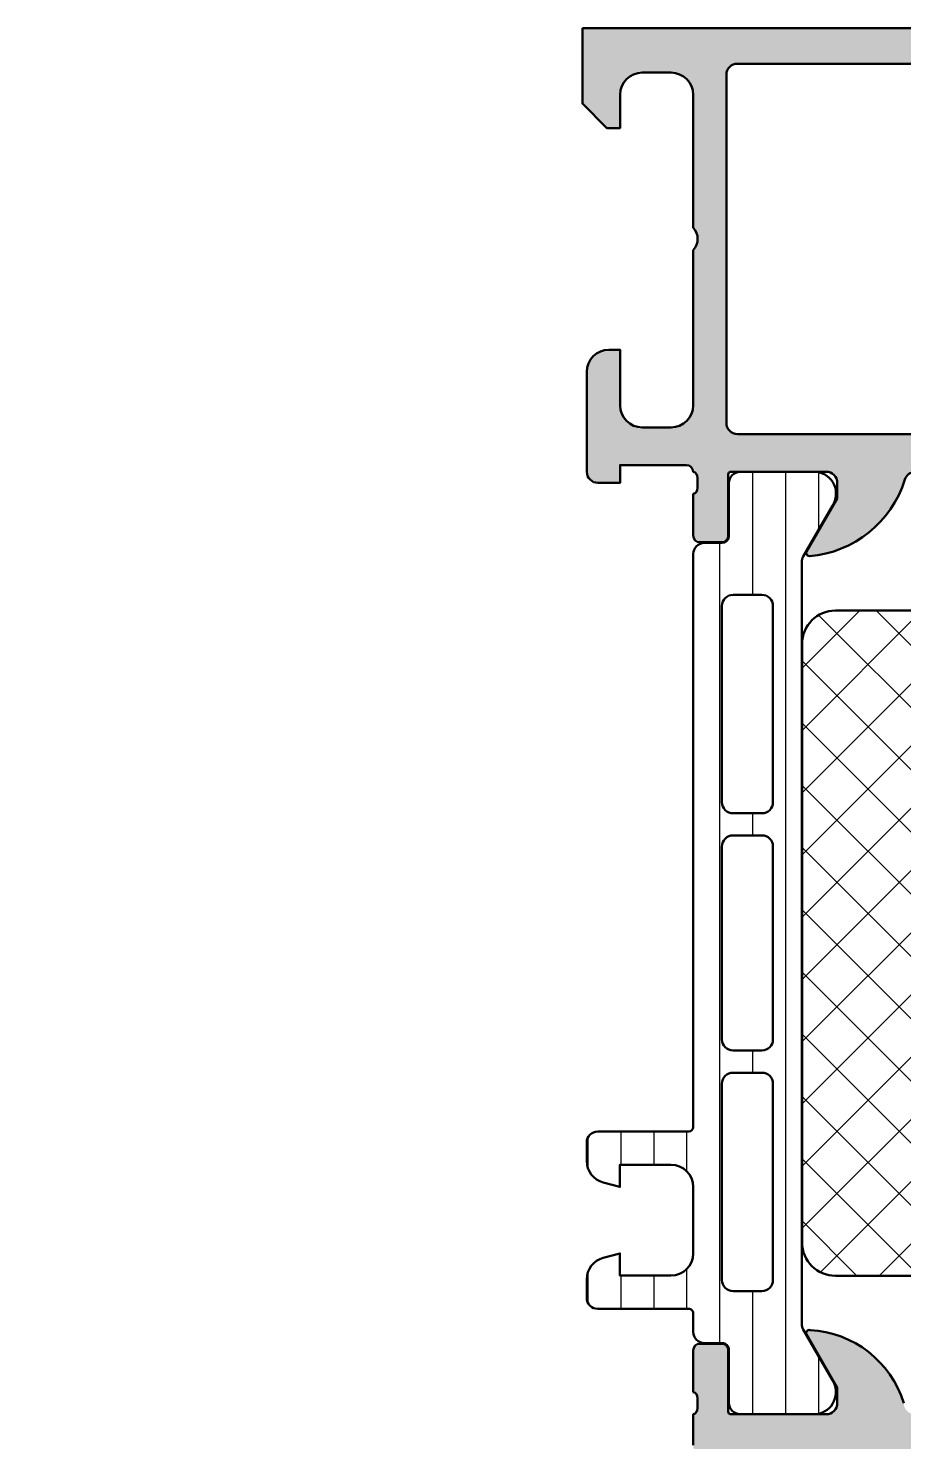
# Model space of a CAD drawing. Extents: x 0 to 84, y -50 to 75.
# Drawn here: x 0 to 39.5, y 11.3 to 75 of the extents above; entities that cross this region are included whole.
import ezdxf

# ---------------------------------------------------------------- set-up
doc = ezdxf.new("R2010")
doc.units = 0
for name, color, linetype, lineweight in [('0S-Alu contour', 7, 'Continuous', 50), ('0S-Alu hatch', 252, 'Continuous', 25), ('0S-Plastic contour', 254, 'Continuous', 50), ('0S-Plastic hatch', 253, 'Continuous', 25), ('0S-PT contour', 91, 'Continuous', 50), ('0S-PT hatch', 103, 'Continuous', 25)]:
    doc.layers.add(name, color=color, linetype=linetype, lineweight=lineweight)

# ---------------------------------------------------------------- blocks, each defined once
blk = doc.blocks.new('345110__A19AD642_47D3_4E37_8700_A04EEA1BC356_')
at = {"layer": '0S-Alu hatch'}
h = blk.add_hatch(color=256, dxfattribs=at)
edge = h.paths.add_edge_path()
edge.add_line((25.00000106811058, 75), (25.00000106811058, 71.5999679203087))
edge.add_line((25.00000106811058, 71.5999679203087), (26.09997665404808, 70.49999257278978))
edge.add_line((26.09997665404808, 70.49999257278978), (26.69995223998558, 70.49999257278978))
edge.add_line((26.69995223998558, 70.49999257278978), (26.69995223998558, 72.00045009804307))
edge.add_ellipse((27.70003863926111, 72.00035606868471), major_axis=(-1.000086403695909, 0), ratio=1, start_angle=270.00494988615844, end_angle=359.99461298015063, ccw=False)
edge.add_line((27.69995223998558, 73.00044246864853), (29.00000106811057, 73.00044246864854))
edge.add_ellipse((28.99994625942236, 72.00038766034938), major_axis=(-1.000054809801082, 0), ratio=1, start_angle=180.002703004082, end_angle=269.99685986559336, ccw=False)
edge.add_line((30.00000106811058, 72.00043483925599), (30.00000106811058, 65.99999972534715))
edge.add_ellipse((29.47516172779222, 65.49999972534715), major_axis=(-0.7248836686985065, 0), ratio=1, start_angle=136.3884232636864, end_angle=223.6115767363136, ccw=False)
edge.add_line((30.00000106811058, 64.99999972534715), (30.00000106811058, 57.99999972534715))
edge.add_ellipse((28.9999422703816, 58.00005852307613), major_axis=(-1.00005879945746, 0), ratio=1, start_angle=90.00336866364222, end_angle=179.996631336242, ccw=False)
edge.add_line((29.00000106811059, 56.99999972534715), (27.69995223998556, 56.99999972534715))
edge.add_ellipse((27.70003971055452, 58.00008719591609), major_axis=(-1.000087474394158, 0), ratio=1, start_angle=0.005011256110094564, end_angle=89.99498874391742, ccw=False)
edge.add_line((26.69995223998558, 57.99999972534664), (26.69995223998558, 60.49999972534715))
edge.add_line((26.69995223998558, 60.49999972534715), (26.19995223998558, 60.49999972534715))
edge.add_arc((26.20003971055452, 59.49991225477821), 1.00008747439416, 90.00501125608184, 179.9949887438899)
edge.add_line((25.19995223998558, 59.49999972534765), (25.20001327514183, 54.99999972534715))
edge.add_arc((25.69998253452118, 54.99997661371017), 0.499969259913529, 179.9973514386468, 270.0035228322333)
edge.add_line((25.70001327514184, 54.50000735474169), (26.70001327514183, 54.49999972534715))
edge.add_line((26.70001327514183, 54.49999972534715), (26.70001327514182, 55.29999514771043))
edge.add_line((26.70001327514182, 55.29999514771043), (29.69995405472254, 55.29999514771043))
edge.add_ellipse((29.69988057415702, 54.99999515670938), major_axis=(-0.3000000000000409, 0), ratio=1, start_angle=180.024914814169, end_angle=269.9859662455909, ccw=False)
edge.add_ellipse((29.92104409925035, 54.73260501837407), major_axis=(-0.2788950563274671, 0), ratio=1, start_angle=178.8354106259032, end_angle=253.5801235804954, ccw=False)
edge.add_line((30.19988154579343, 54.7269366103757), (30.19988154579343, 54.27334261037571))
edge.add_ellipse((29.92101345015027, 54.26768195089865), major_axis=(-0.278925541737147, 0), ratio=1, start_angle=106.4245945553528, end_angle=181.1628700728862, ccw=False)
edge.add_line((29.99988054579342, 54.00013861037571), (29.99988054579344, 52.12012761036719))
edge.add_arc((30.29988054579343, 52.12012761036719), 0.2999999999999971, 180, 270)
edge.add_line((30.29988054579343, 51.8201276103672), (31.27985486483622, 51.8201276103672))
edge.add_arc((31.27985486483622, 52.12012761036719), 0.2999999999999971, 270, 360)
edge.add_line((31.57985486483621, 52.12012761036719), (31.57985486483621, 54.88012925171087))
edge.add_ellipse((31.69985486483621, 54.88012925171086), major_axis=(-0.1199999999999974, 0), ratio=1, start_angle=269.99990065165457, end_angle=360, ccw=False)
edge.add_line((31.6998550729109, 55.00012925171068), (35.99987899779808, 55.00012179565966))
edge.add_ellipse((35.99989188005173, 54.50013467805168), major_axis=(-0.499987117773936, 0), ratio=1, start_angle=179.9993980350858, end_angle=270.00147623556404, ccw=False)
edge.add_line((36.49987899779808, 54.50012942505216), (36.49987899779808, 53.80012484741746))
edge.add_line((36.49987899779808, 53.80012484741746), (35.11780838561474, 51.40630046574698))
edge.add_arc((35.23619415551164, 51.33795063410185), 0.1367000000000065, 150.0000814796198, 274.3397826725441)
edge.add_arc((34.87711909478889, 56.06955313799685), 4.881907809369218, 274.3397826725372, 343.0454840365642)
edge.add_ellipse((40.02511063812291, 54.50012179565971), major_axis=(-0.4999999999999369, 0), ratio=1, start_angle=270, end_angle=343.04548403656395, ccw=False)
edge.add_line((40.02511063812291, 55.00012179565964), (43.95784164032277, 55.00012179565965))
edge.add_ellipse((43.95784164032285, 54.50012179565969), major_axis=(-0.4999999999999645, 0), ratio=1, start_angle=197.2895527157454, end_angle=270.000000000009, ccw=False)
edge.add_arc((49.1358846415434, 56.1118668983077), 4.923085062803216, 197.2895527157344, 265.5272736079399)
edge.add_arc((48.76262060419417, 51.34005844365998), 0.1367000000000096, 265.5272736079397, 389.9999185203853)
edge.add_line((48.88100637409108, 51.40840827530513), (47.50015270232688, 53.80012484741746))
edge.add_line((47.50015270232688, 53.80012484741746), (47.50015270232688, 54.50012942505418))
edge.add_ellipse((48.00013982007325, 54.50013467805166), major_axis=(-0.4999871177739523, 0), ratio=1, start_angle=-90.00147623556319, end_angle=0.0006019649143240713, ccw=False)
edge.add_line((48.00015270232688, 55.00012179565965), (52.3001766271981, 55.00012925171069))
edge.add_ellipse((52.3001768352728, 54.88012925171087), major_axis=(-0.1199999999999931, 0), ratio=1, start_angle=180, end_angle=270.00009934834884, ccw=False)
edge.add_line((52.42017683527279, 54.88012925171087), (52.42017683527279, 52.1201276103279))
edge.add_arc((52.72017683527278, 52.1201276103279), 0.2999999999999945, 180, 270)
edge.add_line((52.72017683527278, 51.8201276103279), (53.70015115431558, 51.8201276103279))
edge.add_arc((53.70015115431558, 52.1201276103279), 0.2999999999999971, 270, 360)
edge.add_line((54.00015115431557, 52.1201276103279), (54.00015115431557, 54.00013861033642))
edge.add_ellipse((54.07901824995875, 54.26768195085936), major_axis=(-0.2789255417371599, 0), ratio=1, start_angle=-1.1628700728853119, end_angle=73.57540544464422, ccw=False)
edge.add_line((53.80015015431557, 54.27334261033641), (53.80015015431557, 54.72693661033641))
edge.add_ellipse((54.0789876008586, 54.73260501833477), major_axis=(-0.2788950563274164, 0), ratio=1, start_angle=-73.58012358050689, end_angle=1.1645893740960105, ccw=False)
edge.add_ellipse((54.30015112597962, 54.99999515668177), major_axis=(-0.3000000000276554, 0), ratio=1, start_angle=270.0140337566354, end_angle=359.9750851880692, ccw=False)
edge.add_line((54.30007764540244, 55.29999514771043), (57.30001830577385, 55.29999514771043))
edge.add_line((57.30001830577385, 55.29999514771043), (57.30001830577385, 54.49999972534715))
edge.add_line((57.30001830577385, 54.49999972534715), (58.30001830577383, 54.50000735474168))
edge.add_arc((58.30004904639451, 54.99997661371016), 0.4999692599135244, 269.9964771677659, 360.0026485613531)
edge.add_line((58.80001830577384, 54.99999972534718), (58.8000793409301, 59.49999972534715))
edge.add_arc((57.79999187036115, 59.49991225477821), 1.000087474394154, 0.0050112561101264, 89.99498874391819)
edge.add_line((57.8000793409301, 60.49999972534715), (57.30007934093009, 60.49999972534715))
edge.add_line((57.30007934093009, 60.49999972534715), (57.30007934093009, 57.99999972534715))
edge.add_ellipse((56.29999194345703, 58.00008712280979), major_axis=(-1.000087401291883, 0), ratio=1, start_angle=90.00501389832078, end_angle=179.9949929319336, ccw=False)
edge.add_line((56.30007946013939, 56.99999972534715), (55.00003063201439, 56.99999972534715))
edge.add_ellipse((55.00008942974334, 58.0000585230761), major_axis=(-1.000058799457439, 0), ratio=1, start_angle=0.0033686637580103707, end_angle=89.9966313363596, ccw=False)
edge.add_line((54.00003063201438, 57.99999972534511), (54.00003063201438, 64.99999972534715))
edge.add_ellipse((54.52486997233274, 65.49999972534715), major_axis=(-0.7248836686985038, 0), ratio=1, start_angle=-43.61157673631379, end_angle=43.61157673631379, ccw=False)
edge.add_line((54.00003063201438, 65.99999972534715), (54.00003063201438, 72.00043483925401))
edge.add_ellipse((55.00008544070262, 72.00038766034935), major_axis=(-1.000054809801103, 0), ratio=1, start_angle=270.0031401344082, end_angle=359.997296995918, ccw=False)
edge.add_line((55.00003063201439, 73.00044246864854), (56.30007946013939, 73.00044246864854))
edge.add_ellipse((56.29999301452376, 72.00035614156478), major_axis=(-1.000086330819863, 0), ratio=1, start_angle=180.0053828449331, end_angle=269.9950474586182, ccw=False)
edge.add_line((57.30007934093009, 72.00045009804248), (57.30007934093009, 70.49999257278978))
edge.add_line((57.30007934093009, 70.49999257278978), (57.90005492686759, 70.49999257278978))
edge.add_line((57.90005492686759, 70.49999257278978), (59.00003051757813, 71.5999679203087))
edge.add_line((59.00003051757813, 71.5999679203087), (59, 75))
edge.add_line((59, 75), (25.00000106811058, 75))
edge = h.paths.add_edge_path()
edge.add_ellipse((32.00001716041862, 72.89999111938249), major_axis=(-0.5000027408751199, 0), ratio=1, start_angle=270.0003140785705, end_angle=359.99968592151924, ccw=False)
edge.add_line((32.00001441955101, 73.3999938602501), (52.00001537322532, 73.3999938602501))
edge.add_ellipse((52.00001263235772, 72.89999111938249), major_axis=(-0.5000027408751218, 0), ratio=1, start_angle=180.0003140784808, end_angle=269.99968592142943, ccw=False)
edge.add_line((52.50001537322532, 72.89999386024931), (52.50001537322532, 57.19999667359012))
edge.add_ellipse((52.00001263235771, 57.19999941445696), major_axis=(-0.5000027408751234, 0), ratio=1, start_angle=90.00031407857142, end_angle=179.9996859215194, ccw=False)
edge.add_line((52.00001537322532, 56.69999667358934), (32.00001441955101, 56.69999667358934))
edge.add_ellipse((32.00001716041861, 57.19999941445694), major_axis=(-0.5000027408751163, 0), ratio=1, start_angle=0.00031407848081244083, end_angle=89.99968592143023, ccw=False)
edge.add_line((31.50001441955101, 57.19999667359012), (31.50001441955101, 72.89999386024931))
at = {"layer": '0S-Alu contour', "color": 7}
for points in [[(25.00000106811058, 75), (25.00000106811058, 71.5999679203087), (26.09997665404808, 70.49999257278978), (26.69995223998558, 70.49999257278978), (26.69995223998558, 72.00045009804307)], [(57.30007934093009, 72.00045009804248), (57.30007934093009, 70.49999257278978), (57.90005492686759, 70.49999257278978), (59.00003051757813, 71.5999679203087), (59, 75), (25.00000106811058, 75)], [(32.00001441955101, 73.3999938602501), (52.00001537322532, 73.3999938602501)], [(27.69995223998558, 73.00044246864853), (29.00000106811057, 73.00044246864854)], [(31.50001441955101, 57.19999667359012), (31.50001441955101, 72.89999386024931)], [(52.50001537322532, 72.89999386024931), (52.50001537322532, 57.19999667359012)], [(55.00003063201439, 73.00044246864854), (56.30007946013939, 73.00044246864854)], [(30.00000106811058, 72.00043483925599), (30.00000106811058, 65.99999972534715)], [(54.00003063201438, 65.99999972534715), (54.00003063201438, 72.00043483925401)], [(30.00000106811058, 64.99999972534715), (30.00000106811058, 57.99999972534715)], [(54.00003063201438, 57.99999972534511), (54.00003063201438, 64.99999972534715)], [(26.69995223998558, 57.99999972534664), (26.69995223998558, 60.49999972534715), (26.19995223998558, 60.49999972534715)], [(57.8000793409301, 60.49999972534715), (57.30007934093009, 60.49999972534715), (57.30007934093009, 57.99999972534715)], [(25.19995223998558, 59.49999972534765), (25.20001327514183, 54.99999972534715)], [(58.80001830577384, 54.99999972534718), (58.8000793409301, 59.49999972534715)], [(29.00000106811059, 56.99999972534715), (27.69995223998556, 56.99999972534715)], [(56.30007946013939, 56.99999972534715), (55.00003063201439, 56.99999972534715)], [(52.00001537322532, 56.69999667358934), (32.00001441955101, 56.69999667358934)], [(25.70001327514184, 54.50000735474169), (26.70001327514183, 54.49999972534715), (26.70001327514182, 55.29999514771043), (29.69995405472254, 55.29999514771043)], [(31.57985486483621, 52.12012761036719), (31.57985486483621, 54.88012925171087)], [(31.6998550729109, 55.00012925171068), (35.99987899779808, 55.00012179565966)], [(40.02511063812291, 55.00012179565964), (43.95784164032277, 55.00012179565965)], [(48.00015270232688, 55.00012179565965), (52.3001766271981, 55.00012925171069)], [(52.42017683527279, 54.88012925171087), (52.42017683527279, 52.1201276103279)], [(54.30007764540244, 55.29999514771043), (57.30001830577385, 55.29999514771043), (57.30001830577385, 54.49999972534715), (58.30001830577383, 54.50000735474168)], [(30.19988154579343, 54.7269366103757), (30.19988154579343, 54.27334261037571)], [(36.49987899779808, 54.50012942505216), (36.49987899779808, 53.80012484741746), (35.11780838561474, 51.40630046574698)], [(48.88100637409108, 51.40840827530513), (47.50015270232688, 53.80012484741746), (47.50015270232688, 54.50012942505418)], [(53.80015015431557, 54.27334261033641), (53.80015015431557, 54.72693661033641)], [(29.99988054579342, 54.00013861037571), (29.99988054579344, 52.12012761036719)], [(54.00015115431557, 52.1201276103279), (54.00015115431557, 54.00013861033642)], [(30.29988054579343, 51.8201276103672), (31.27985486483622, 51.8201276103672)], [(52.72017683527278, 51.8201276103279), (53.70015115431558, 51.8201276103279)]]:
    blk.add_lwpolyline(points, dxfattribs=at)
at = {"layer": '0S-Alu contour', "color": 7, "extrusion": (0, 0, -1)}
for centre, radius, start, end in [((-32.00001716041862, 72.89999111938249), 0.5000027408751199, 0.0003140784807261, 89.99968592142947), ((-52.00001263235772, 72.89999111938249), 0.5000027408751218, 90.00031407857054, 179.9996859215192), ((-27.70003863926111, 72.00035606868471), 1.000086403695909, 0.0053870198493499, 89.99505011384156), ((-28.99994625942236, 72.00038766034938), 1.000054809801082, 90.0031401344066, 179.997296995918), ((-55.00008544070262, 72.00038766034935), 1.000054809801103, 0.0027030040819815, 89.99685986559176), ((-56.29999301452376, 72.00035614156478), 1.000086330819863, 90.00495254138177, 179.9946171550669), ((-29.47516172779222, 65.49999972534715), 0.7248836686985065, 136.3884232636864, 223.6115767363136), ((-54.52486997233274, 65.49999972534715), 0.7248836686985038, 316.3884232636862, 43.61157673631377), ((-27.70003971055452, 58.00008719591609), 1.000087474394158, 270.0050112560826, 359.9949887438899), ((-28.9999422703816, 58.00005852307613), 1.00005879945746, 180.003368663758, 269.9966313363578), ((-55.00008942974334, 58.0000585230761), 1.000058799457439, 270.0033686636404, 359.996631336242), ((-56.29999194345703, 58.00008712280979), 1.000087401291883, 180.0050070680665, 269.9949861016792), ((-32.00001716041861, 57.19999941445694), 0.5000027408751163, 270.0003140785698, 359.9996859215192), ((-52.00001263235771, 57.19999941445696), 0.5000027408751234, 180.0003140784807, 269.9996859214286), ((-29.69988057415702, 54.99999515670938), 0.3000000000000409, 90.01403375440913, 179.975085185831), ((-29.92104409925035, 54.73260501837407), 0.2788950563274671, 106.4198764195046, 181.1645893740969), ((-31.69985486483621, 54.88012925171086), 0.1199999999999974, 0, 90.00009934834546), ((-35.99989188005173, 54.50013467805168), 0.4999871177739361, 89.99852376443596, 180.0006019649143), ((-40.02511063812291, 54.50012179565971), 0.4999999999999369, 16.95451596343606, 90), ((-43.95784164032285, 54.50012179565969), 0.4999999999999645, 89.99999999999103, 162.7104472842546), ((-48.00013982007325, 54.50013467805166), 0.4999871177739523, 359.9993980350857, 90.00147623556323), ((-52.3001768352728, 54.88012925171087), 0.1199999999999931, 89.99990065165116, 180), ((-54.0789876008586, 54.73260501833477), 0.2788950563274164, 358.835410625904, 73.58012358050703), ((-54.30015112597962, 54.99999515668177), 0.3000000000276554, 0.0249148119308007, 89.98596624336457), ((-29.92101345015027, 54.26768195089865), 0.278925541737147, 178.8371299271138, 253.5754054446472), ((-54.07901824995875, 54.26768195085936), 0.2789255417371599, 286.4245945553559, 1.162870072885284)]:
    blk.add_arc(centre, radius, start, end, dxfattribs=at)
at = {"layer": '0S-Alu contour', "color": 7}
for centre, radius, start, end in [((26.20003971055452, 59.49991225477821), 1.00008747439416, 90.00501125608184, 179.9949887438899), ((57.79999187036115, 59.49991225477821), 1.000087474394154, 0.0050112561101264, 89.99498874391819), ((25.69998253452118, 54.99997661371017), 0.499969259913529, 179.9973514386468, 270.0035228322333), ((58.30004904639451, 54.99997661371016), 0.4999692599135244, 269.9964771677659, 0.0026485613531484), ((34.87711909478889, 56.06955313799685), 4.881907809369218, 274.3397826725372, 343.0454840365642), ((49.1358846415434, 56.1118668983077), 4.923085062803216, 197.2895527157344, 265.5272736079399), ((30.29988054579343, 52.12012761036719), 0.2999999999999971, 180, 270), ((31.27985486483622, 52.12012761036719), 0.2999999999999971, 270, 0), ((52.72017683527278, 52.1201276103279), 0.2999999999999945, 180, 270), ((53.70015115431558, 52.1201276103279), 0.2999999999999971, 270, 0), ((35.23619415551164, 51.33795063410185), 0.1367000000000065, 150.0000814796198, 274.3397826725441), ((48.76262060419417, 51.34005844365998), 0.1367000000000096, 265.5272736079397, 29.99991852038532)]:
    blk.add_arc(centre, radius, start, end, dxfattribs=at)
blk = doc.blocks.new('284029__B8BE1B08_B2CE_49A6_8447_E7B6525A6648___6E0E7390_4404_4308_9765_22D203D0FD18_')
at = {"layer": '0S-Plastic hatch'}
h = blk.add_hatch(dxfattribs=at)
h.set_pattern_fill('ANSI31', color=256, scale=0.4680000000000001, angle=45, style=0)
h.set_pattern_definition([(90, (0, 0), (-1.4859, 0), [])])
edge = h.paths.add_edge_path()
edge.add_line((29.99999811520167, 51.29262339113942), (29.99997519364366, 25.45125658158724))
edge.add_ellipse((29.79583632802162, 25.45537538042661), major_axis=(-0.2041804127758874, 0), ratio=1, start_angle=90.48506106572148, end_angle=178.8441310561804, ccw=False)
edge.add_line((29.7975648809169, 25.25120228458335), (25.69756488092862, 25.25120228458335))
edge.add_arc((25.69756488092862, 24.7512022845834), 0.4999999999999467, 90, 180)
edge.add_line((25.19756488092867, 24.7512022845834), (25.19756488092868, 23.92045306119573))
edge.add_arc((26.19756488092874, 23.92045306119576), 1.000000000000066, 180, 254.9999999989172)
edge.add_line((25.93874583580795, 22.95452723491152), (26.69756488092862, 22.75120228458334))
edge.add_line((26.69756488092862, 22.75120228458334), (26.69756488092861, 23.75120228458335))
edge.add_line((26.69756488092861, 23.75120228458335), (28.99756488091702, 23.75120228458334))
edge.add_ellipse((28.99585584707595, 22.74707631190576), major_axis=(-1.004127427074065, 0), ratio=1, start_angle=180.229859678484, end_angle=269.90248202491557, ccw=False)
edge.add_line((29.99997519364366, 22.75110466775286), (29.99997519364365, 19.7512263136092))
edge.add_ellipse((28.99585563519576, 19.75532876878497), major_axis=(-1.00412793895801, 0), ratio=1, start_angle=90.09753001532039, end_angle=179.7659122786875, ccw=False)
edge.add_line((28.99756488091697, 18.75120228458334), (26.69756488092862, 18.75120228458334))
edge.add_line((26.69756488092862, 18.75120228458334), (26.6975648809285, 19.75120228458328))
edge.add_line((26.6975648809285, 19.75120228458328), (25.93874583580793, 19.54787733422503))
edge.add_arc((26.19756488092853, 18.58195150794137), 0.9999999999994578, 105.0000000010805, 180)
edge.add_line((25.19756488092907, 18.58195150794137), (25.19756488092861, 17.75120228458334))
edge.add_arc((25.69756488092862, 17.75120228458334), 0.5000000000000027, 180, 270.0000000000004)
edge.add_line((25.69756488092862, 17.25120228458334), (29.79756488091699, 17.25120228458334))
edge.add_ellipse((29.79756488091699, 17.05120228458335), major_axis=(-0.1999999999999851, 0), ratio=1, start_angle=180, end_angle=270.000000000001, ccw=False)
edge.add_line((29.99756488091697, 17.05120228458335), (29.99888542590691, 16.21013003945547))
edge.add_arc((30.49888274657269, 16.21010925025276), 0.4999973210979717, 179.9976177199981, 269.9982316841403)
edge.add_line((30.49886731518839, 15.71011192939292), (31.30919864800329, 15.71008330297471))
edge.add_ellipse((31.30918778176897, 15.41008330317151), major_axis=(-0.2999999999999934, 0), ratio=1, start_angle=179.9979247021016, end_angle=269.9979247021146, ccw=False)
edge.add_line((31.60918778157217, 15.41007243693712), (31.60876890135938, 13.01007406759869))
edge.add_arc((32.10876487837439, 13.01005331772879), 0.4999959774455613, 179.9976222209284, 269.9982271833)
edge.add_line((32.10874940775463, 12.51005734052257), (35.58529090356048, 12.50993069305847))
edge.add_arc((35.44301610664626, 13.49975392173489), 0.9999960709244808, 278.1795327540131, 392.724940801954)
edge.add_line((36.28428833730505, 14.04035837582938), (34.965901339518, 16.32406297708447))
edge.add_ellipse((35.39892311115874, 16.57404726716126), major_axis=(-0.5000000000000883, 0), ratio=1, start_angle=-0.002015393048509395, end_angle=29.997921301458007, ccw=False)
edge.add_line((34.89892311146798, 16.57406485478346), (34.90000942389906, 50.92833361038247))
edge.add_ellipse((35.40000942355188, 50.92831497722328), major_axis=(-0.5000000000000164, 0), ratio=1, start_angle=329.99792810276983, end_angle=359.9978647972848, ccw=False)
edge.add_line((34.96700576229986, 51.17833063541766), (36.28555819175627, 53.46193972466704))
edge.add_arc((35.44432512553603, 54.00260512041756), 0.99999607092448, 327.2709086022734, 441.8163166502147)
edge.add_line((35.5866716264178, 54.99241803988827), (32.11013013061197, 54.99254468735235))
edge.add_arc((32.11010938074206, 54.49254871033732), 0.499995977445583, 89.9976222209271, 179.9982271832751)
edge.add_line((31.61011340353582, 54.4925641809573), (31.61035842411664, 52.09256578757161))
edge.add_ellipse((31.31035842431343, 52.09257665380593), major_axis=(-0.3000000000000041, 0), ratio=1, start_angle=89.99792470211662, end_angle=179.9979247021016, ccw=False)
edge.add_line((31.31034755807912, 51.79257665400271), (30.5000162252642, 51.79260528042092))
edge.add_arc((30.49999543606151, 51.29260795975513), 0.4999973210979748, 89.99761772008878, 179.9982316841069)
edge = h.paths.add_edge_path()
edge.add_line((31.29944681377534, 40.10119603922466), (31.29944681377534, 48.95118993570892))
edge.add_ellipse((31.79944681586297, 48.95118993389079), major_axis=(-0.5000000020876287, 0), ratio=1, start_angle=269.9981008973825, end_angle=360, ccw=False)
edge.add_line((31.79946338865979, 49.45118993570376), (33.09945749492769, 49.45118993570376))
edge.add_ellipse((33.09946113428432, 48.9511935750604), major_axis=(-0.4999963606566095, 0), ratio=1, start_angle=179.9995829571355, end_angle=270.00041704258535, ccw=False)
edge.add_line((33.59945749492768, 48.95118993570133), (33.59945749492768, 40.10119603922177))
edge.add_ellipse((33.09946113428443, 40.10119239986271), major_axis=(-0.4999963606565073, 0), ratio=1, start_angle=89.99958295740407, end_angle=180.0004170428646, ccw=False)
edge.add_line((33.09945749492771, 39.60119603921945), (31.79946338861496, 39.60119603921946))
edge.add_ellipse((31.79944681593264, 40.10119604110211), major_axis=(-0.5000000021573054, 0), ratio=1, start_angle=0, end_angle=90.00189908949642, ccw=False)
edge = h.paths.add_edge_path()
edge.add_line((31.29944681378572, 29.40118993640743), (31.29944681378571, 38.10119603992312))
edge.add_ellipse((31.79944681378572, 38.10119603991791), major_axis=(-0.5000000000000071, 0), ratio=1, start_angle=269.99999999880635, end_angle=360, ccw=False)
edge.add_line((31.79944681379613, 38.60119603991792), (33.09945749494846, 38.60119603991791))
edge.add_ellipse((33.09945749493806, 38.1011960399179), major_axis=(-0.5000000000000134, 0), ratio=1, start_angle=180, end_angle=269.999999998808, ccw=False)
edge.add_line((33.59945749493807, 38.1011960399179), (33.59945749493807, 29.40118993640223))
edge.add_ellipse((33.09945749493807, 29.40118993640223), major_axis=(-0.4999999999999929, 0), ratio=1, start_angle=90.0000000000008, end_angle=180, ccw=False)
edge.add_line((33.09945749493808, 28.90118993640223), (31.79944681378572, 28.90118993640223))
edge.add_ellipse((31.79944681378572, 29.40118993640223), major_axis=(-0.4999999999999983, 0), ratio=1, start_angle=0, end_angle=90, ccw=False)
edge = h.paths.add_edge_path()
edge.add_line((31.29944681378573, 18.55118078113403), (31.29944681378573, 27.40118993640737))
edge.add_ellipse((31.79944681587335, 27.40118993458927), major_axis=(-0.5000000020876199, 0), ratio=1, start_angle=269.9981008973846, end_angle=360, ccw=False)
edge.add_line((31.79946338867015, 27.90118993640223), (33.09945749493806, 27.90118993640223))
edge.add_ellipse((33.09946113429474, 27.40119357575891), major_axis=(-0.4999963606565686, 0), ratio=1, start_angle=179.9995829571355, end_angle=270.00041704259104, ccw=False)
edge.add_line((33.59945749493807, 27.40118993639984), (33.59945749493807, 18.55121129870697))
edge.add_ellipse((33.09944223614901, 18.55121129870697), major_axis=(-0.5000152587890554, 0), ratio=1, start_angle=89.9999999999992, end_angle=180, ccw=False)
edge.add_line((33.09944223614901, 18.05119603991791), (31.79943155499666, 18.05119603991791))
edge.add_ellipse((31.79943155499666, 18.55118078112884), major_axis=(-0.4999847412109291, 0), ratio=1, start_angle=0, end_angle=90.0000000000004, ccw=False)
at = {"layer": '0S-Alu contour', "color": 7}
for points in [[(31.79946338865979, 49.45118993570376), (33.09945749492769, 49.45118993570376)], [(31.29944681377534, 40.10119603922466), (31.29944681377534, 48.95118993570892)], [(33.59945749492768, 48.95118993570133), (33.59945749492768, 40.10119603922177)], [(33.09945749492771, 39.60119603921945), (31.79946338861496, 39.60119603921946)], [(31.79944681379613, 38.60119603991792), (33.09945749494846, 38.60119603991791)], [(31.29944681378572, 29.40118993640743), (31.29944681378571, 38.10119603992312)], [(33.59945749493807, 38.1011960399179), (33.59945749493807, 29.40118993640223)], [(33.09945749493808, 28.90118993640223), (31.79944681378572, 28.90118993640223)], [(31.79946338867015, 27.90118993640223), (33.09945749493806, 27.90118993640223)], [(31.29944681378573, 18.55118078113403), (31.29944681378573, 27.40118993640737)], [(33.59945749493807, 27.40118993639984), (33.59945749493807, 18.55121129870697)], [(33.09944223614901, 18.05119603991791), (31.79943155499666, 18.05119603991791)]]:
    blk.add_lwpolyline(points, dxfattribs=at)
at = {"layer": '0S-Alu contour', "color": 7, "extrusion": (0, 0, -1)}
for centre, radius, start, end in [((-31.79944681586297, 48.95118993389079), 0.5000000020876287, 0, 90.00189910261747), ((-33.09946113428432, 48.9511935750604), 0.4999963606566095, 89.99958295741467, 180.0004170428646), ((-31.79944681593264, 40.10119604110211), 0.5000000021573054, 269.9981009105036, 0), ((-33.09946113428443, 40.10119239986271), 0.4999963606565073, 179.9995829571354, 270.0004170425959), ((-31.79944681378572, 38.10119603991791), 0.5000000000000071, 0, 90.00000000119365), ((-33.09945749493806, 38.1011960399179), 0.5000000000000134, 90.00000000119202, 180), ((-31.79944681378572, 29.40118993640223), 0.4999999999999983, 270, 0), ((-33.09945749493807, 29.40118993640223), 0.4999999999999929, 180, 269.9999999999992), ((-31.79944681587335, 27.40118993458927), 0.5000000020876199, 0, 90.00189910261543), ((-33.09946113429474, 27.40119357575891), 0.4999963606565686, 89.99958295740896, 180.0004170428646), ((-31.79943155499666, 18.55118078112884), 0.4999847412109291, 269.9999999999996, 0), ((-33.09944223614901, 18.55121129870697), 0.5000152587890554, 180, 270.0000000000008)]:
    blk.add_arc(centre, radius, start, end, dxfattribs=at)
at = {"layer": '0S-Plastic contour', "color": 7}
for points in [[(35.5866716264178, 54.99241803988827), (32.11013013061197, 54.99254468735235)], [(31.61011340353582, 54.4925641809573), (31.61035842411664, 52.09256578757161)], [(34.96700576229986, 51.17833063541766), (36.28555819175627, 53.46193972466704)], [(31.31034755807912, 51.79257665400271), (30.5000162252642, 51.79260528042092)], [(29.99999811520167, 51.29262339113942), (29.99997519364366, 25.45125658158724)], [(34.89892311146798, 16.57406485478346), (34.90000942389906, 50.92833361038247)], [(29.7975648809169, 25.25120228458335), (25.69756488092862, 25.25120228458335)], [(25.19756488092867, 24.7512022845834), (25.19756488092868, 23.92045306119573)], [(25.93874583580795, 22.95452723491152), (26.69756488092862, 22.75120228458334), (26.69756488092861, 23.75120228458335), (28.99756488091702, 23.75120228458334)], [(29.99997519364366, 22.75110466775286), (29.99997519364365, 19.7512263136092)], [(28.99756488091697, 18.75120228458334), (26.69756488092862, 18.75120228458334), (26.6975648809285, 19.75120228458328), (25.93874583580793, 19.54787733422503)], [(25.19756488092907, 18.58195150794137), (25.19756488092861, 17.75120228458334)], [(25.69756488092862, 17.25120228458334), (29.79756488091699, 17.25120228458334)], [(29.99756488091697, 17.05120228458335), (29.99888542590691, 16.21013003945547)], [(36.28428833730505, 14.04035837582938), (34.965901339518, 16.32406297708447)], [(30.49886731518839, 15.71011192939292), (31.30919864800329, 15.71008330297471)], [(31.60918778157217, 15.41007243693712), (31.60876890135938, 13.01007406759869)], [(32.10874940775463, 12.51005734052257), (35.58529090356048, 12.50993069305847)]]:
    blk.add_lwpolyline(points, dxfattribs=at)
for centre, radius, start, end in [((32.11010938074206, 54.49254871033732), 0.499995977445583, 89.9976222209271, 179.9982271832751), ((35.44432512553603, 54.00260512041756), 0.99999607092448, 327.2709086022734, 81.81631665021466), ((30.49999543606151, 51.29260795975513), 0.4999973210979748, 89.99761772008878, 179.9982316841069), ((25.69756488092862, 24.7512022845834), 0.4999999999999467, 90, 180), ((26.19756488092874, 23.92045306119576), 1.000000000000066, 180, 254.9999999989172), ((26.19756488092853, 18.58195150794137), 0.9999999999994578, 105.0000000010805, 180), ((25.69756488092862, 17.75120228458334), 0.5000000000000027, 180, 270.0000000000004), ((30.49888274657269, 16.21010925025276), 0.4999973210979717, 179.9976177199981, 269.9982316841403), ((35.44301610664626, 13.49975392173489), 0.9999960709244808, 278.1795327540131, 32.72494080195401), ((32.10876487837439, 13.01005331772879), 0.4999959774455613, 179.9976222209284, 269.9982271833)]:
    blk.add_arc(centre, radius, start, end, dxfattribs=at)
at = {"layer": '0S-Plastic contour', "color": 7, "extrusion": (0, 0, -1)}
for centre, radius, start, end in [((-31.31035842431343, 52.09257665380593), 0.3000000000000041, 180.0020752978985, 270.0020752978834), ((-35.40000942355188, 50.92831497722328), 0.5000000000000164, 0.0021352027151592, 30.00207189723015), ((-29.79583632802162, 25.45537538042661), 0.2041804127758874, 181.1558689438197, 269.5149389342785), ((-28.99585584707595, 22.74707631190576), 1.004127427074065, 90.09751797508441, 179.770140321516), ((-28.99585563519576, 19.75532876878497), 1.00412793895801, 180.2340877213126, 269.9024699846796), ((-29.79756488091699, 17.05120228458335), 0.1999999999999851, 89.99999999999898, 180), ((-35.39892311115874, 16.57404726716126), 0.5000000000000883, 330.002078698542, 0.0020153930485069), ((-31.30918778176897, 15.41008330317151), 0.2999999999999934, 90.00207529788545, 180.0020752978985)]:
    blk.add_arc(centre, radius, start, end, dxfattribs=at)
blk = doc.blocks.new('368660__1EF573FD_B9C0_427A_9AA9_24AF3FB4B395_')
at = {"layer": '0S-PT hatch'}
h = blk.add_hatch(dxfattribs=at)
h.set_pattern_fill('ANSI37', color=256, scale=0.625, angle=90, style=0)
h.set_pattern_definition([(135, (0, 0), (-1.403165018917055, -1.403165018917055), []), (225, (0, 0), (1.403165018917055, -1.403165018917055), [])])
edge = h.paths.add_edge_path()
edge.add_arc((36.41489414429243, 47.24119923258275), 1.500000000000014, 90.00000000000055, 180)
edge.add_line((34.91489414429241, 47.24119923258275), (34.91489414429242, 20.24119923258277))
edge.add_arc((36.41489414429243, 20.24119923258278), 1.500000000000003, 180, 269.9999999999997)
edge.add_line((36.41489414429243, 18.74119923258277), (47.41489414429242, 18.74119923258277))
edge.add_arc((47.41489414429241, 20.24119923258281), 1.500000000000014, 270.0000000000005, 360)
edge.add_line((48.91489414429242, 20.24119923258281), (48.91489414429241, 47.24119923258277))
edge.add_arc((47.41489414429242, 47.24119923258277), 1.499999999999992, 0, 90.00000000000055)
edge.add_line((47.41489414429241, 48.74119923258277), (36.41489414429241, 48.74119923258277))
at = {"layer": '0S-PT contour', "color": 7}
for points in [[(47.41489414429241, 48.74119923258277), (36.41489414429241, 48.74119923258277)], [(34.91489414429241, 47.24119923258275), (34.91489414429242, 20.24119923258277)], [(48.91489414429242, 20.24119923258281), (48.91489414429241, 47.24119923258277)], [(36.41489414429243, 18.74119923258277), (47.41489414429242, 18.74119923258277)]]:
    blk.add_lwpolyline(points, dxfattribs=at)
for centre, radius, start, end in [((36.41489414429243, 47.24119923258275), 1.500000000000014, 90.00000000000055, 180), ((47.41489414429242, 47.24119923258277), 1.499999999999992, 0, 90.00000000000055), ((36.41489414429243, 20.24119923258278), 1.500000000000003, 180, 269.9999999999997), ((47.41489414429241, 20.24119923258281), 1.500000000000014, 270.0000000000005, 0)]:
    blk.add_arc(centre, radius, start, end, dxfattribs=at)
blk = doc.blocks.new('346310__5F061762_ABC4_415F_935B_613D40C72568_')
at = {"layer": '0S-Alu hatch'}
h = blk.add_hatch(color=256, dxfattribs=at)
edge = h.paths.add_edge_path()
edge.add_line((31.99999809265137, 10.09999847412109), (31.99999809265138, 2.944488525390632))
edge.add_ellipse((31.00000742106394, 2.944476820800794), major_axis=(-0.9999906716559358, 0), ratio=1, start_angle=93.2692693520097, end_angle=180.0006706298244, ccw=False)
edge.add_line((31.05703544616698, 1.946113586425781), (25, 1.599998474121093))
edge.add_line((25, 1.599998474121093), (9.100006103515623, 1.599998474121093))
edge.add_ellipse((9.10000246415898, 2.099994834764451), major_axis=(-0.4999963606566024, 0), ratio=1, start_angle=-0.000417042864683026, end_angle=90.00041704258717, ccw=False)
edge.add_line((8.600006103515623, 2.099998474123518), (8.600006103515623, 3.300003051757812))
edge.add_ellipse((9.100008844383234, 3.300000310890201), major_axis=(-0.5000027408751234, 0), ratio=1, start_angle=270.0003140785709, end_angle=359.99968592151924, ccw=False)
edge.add_line((9.100006103515623, 3.800003051757812), (9.600006103515623, 3.800003051757812))
edge.add_arc((9.600018985091808, 4.299990170181628), 0.499987118589755, 269.9985238420721, 360.0014761578453)
edge.add_line((10.10000610351562, 4.300003051757092), (10.10000610351562, 4.5))
edge.add_arc((9.600019903500323, 4.5000137999847), 0.4999862002057441, 359.9984185945515, 450.0015814054078)
edge.add_line((9.600006103515621, 5), (6.799987792968749, 5))
edge.add_arc((6.800036528742741, 4.499951264226009), 0.5000487381489358, 90.00558416400735, 179.994415836045)
edge.add_line((6.29998779296875, 4.499999999999544), (6.29998779296875, 4))
edge.add_line((6.29998779296875, 4), (7.29998779296875, 4))
edge.add_line((7.29998779296875, 4), (7.29998779296875, 2.300003051757812))
edge.add_ellipse((6.300035042676396, 2.29995580302645), major_axis=(-0.999952751408627, 0), ratio=1, start_angle=89.99904127429778, end_angle=180.0027072806921, ccw=False)
edge.add_line((6.300018310546876, 1.300003051757812), (2.29998779296875, 1.300003051757812))
edge.add_ellipse((2.300030971468326, 2.300046230257388), major_axis=(-1.000043179431727, 0), ratio=1, start_angle=0.00247383901108833, end_angle=89.99752616102683, ccw=False)
edge.add_line((1.29998779296875, 2.300003051757152), (1.29998779296875, 4))
edge.add_line((1.29998779296875, 4), (2.29998779296875, 4))
edge.add_line((2.29998779296875, 4), (2.29998779296875, 4.5))
edge.add_arc((1.80003856548356, 4.500050770347224), 0.4999492300630801, 359.9941815559002, 450.0023212804758)
edge.add_line((1.800018310546875, 5), (0.5000000000000009, 5))
edge.add_arc((0.4999963606433601, 4.500003639356639), 0.4999963606566055, 89.99958295741312, 180.0004170428646)
edge.add_line((-4e-16, 4.499999999997574), (0, 0.5))
edge.add_arc((0.4999963606433596, 0.4999963606433596), 0.4999963606566047, 179.9995829571354, 270.0004170425876)
edge.add_line((0.5000000000000071, 1e-16), (24.49999046325684, 0))
edge.add_ellipse((24.49997720920579, -0.5000132540510434), major_axis=(-0.5000132542267087, 0), ratio=1, start_angle=180.0015187622907, end_angle=269.99848123788684, ccw=False)
edge.add_line((24.99999046325684, -0.4999999999984454), (24.99999046325685, -48.5))
edge.add_arc((26.4999951718937, -48.49999529136315), 1.500004708644241, 180.0001798546683, 269.9998201438853)
edge.add_line((26.49999046325684, -50), (57.5, -50))
edge.add_arc((57.49999090997713, -48.49999090997714), 1.500009090050399, 270.0003472111936, 359.9996527890366)
edge.add_line((58.99999999999998, -48.499999999994), (59, -0.5))
edge.add_ellipse((59.50001072995539, -0.5000107299553898), major_axis=(-0.5000107300705212, 0), ratio=1, start_angle=270.0012295359307, end_angle=359.9987704642715, ccw=False)
edge.add_line((59.5, 0), (83.49998474121092, 0))
edge.add_arc((83.49998838056757, 0.4999963606433657), 0.4999963606566104, 269.9995829574139, 360.0004170428646)
edge.add_line((83.99998474121094, 0.5000000000024303), (83.99998474121094, 4.5))
edge.add_arc((83.49998838056759, 4.500003639356642), 0.4999963606565953, 359.9995829571354, 450.0004170425878)
edge.add_line((83.49998474121092, 4.999999999999992), (82.19996643066409, 5))
edge.add_arc((82.1999461757274, 4.500050770347172), 0.4999492300631215, 89.997678719524, 180.0058184440372)
edge.add_line((81.69999694824217, 4.500000000000102), (81.69999694824217, 4))
edge.add_line((81.69999694824217, 4), (82.69999694824219, 4))
edge.add_line((82.69999694824219, 4), (82.69999694824219, 2.300003051757812))
edge.add_ellipse((81.6999537697426, 2.300046230257384), major_axis=(-1.000043179431718, 0), ratio=1, start_angle=90.00247383897272, end_angle=179.9975261609891, ccw=False)
edge.add_line((81.69999694824217, 1.300003051757819), (77.69996643066406, 1.300003051757812))
edge.add_ellipse((77.69994969853455, 2.299955803026465), major_axis=(-0.9999527514086416, 0), ratio=1, start_angle=-0.0027072808267121218, end_angle=90.0009587257008, ccw=False)
edge.add_line((76.6999969482422, 2.300003051758097), (76.69999694824219, 4))
edge.add_line((76.69999694824219, 4), (77.69999694824217, 4))
edge.add_line((77.69999694824217, 4), (77.69999694824217, 4.5))
edge.add_arc((77.1999482124682, 4.499951264226011), 0.5000487381489331, 0.0055841639549441, 89.99441583599327)
edge.add_line((77.19999694824219, 5), (74.3999786376953, 5))
edge.add_arc((74.39996483771063, 4.500013799984705), 0.499986200205745, 89.99841859459563, 180.0015814054484)
edge.add_line((73.89997863769533, 4.499999999999649), (73.89997863769531, 4.300003051757812))
edge.add_arc((74.39996575611914, 4.299990170181638), 0.4999871185897656, 179.9985238419079, 270.0014761579293)
edge.add_line((74.39997863769534, 3.800003051757812), (74.89997863769531, 3.800003051757812))
edge.add_ellipse((74.89997589682773, 3.300000310890221), major_axis=(-0.500002740875103, 0), ratio=1, start_angle=180.0003140784808, end_angle=269.99968592143193, ccw=False)
edge.add_line((75.39997863769531, 3.300003051757035), (75.39997863769533, 2.099998474121093))
edge.add_ellipse((74.89998227705198, 2.099994834764445), major_axis=(-0.4999963606565962, 0), ratio=1, start_angle=89.9995829574122, end_angle=180.0004170428646, ccw=False)
edge.add_line((74.89997863769533, 1.5999984741211), (58.99997711181643, 1.599998474121093))
edge.add_line((58.99997711181643, 1.599998474121093), (52.94294357299805, 1.946113586425781))
edge.add_ellipse((52.99997159810111, 2.944476820800799), major_axis=(-0.9999906716559419, 0), ratio=1, start_angle=-0.0006706298242988851, end_angle=86.7307306479899, ccw=False)
edge.add_line((51.99998092651366, 2.944488525390111), (51.99998092651368, 10.09999847412109))
edge.add_ellipse((52.49997805388187, 10.10000134675289), major_axis=(-0.4999971273764486, 0), ratio=1, start_angle=-90.0003291812481, end_angle=0.0003291815056059022, ccw=False)
edge.add_line((52.49998092651368, 10.59999847412109), (53.49998092651367, 10.59999847412109))
edge.add_arc((53.49998379914546, 11.0999956014893), 0.4999971273764628, 269.9996708187535, 360.0003291815056)
edge.add_line((53.99998092651367, 11.09999847412335), (53.99998092651367, 12.50000000000001))
edge.add_ellipse((54.0788173730567, 12.76752059199312), major_axis=(-0.2788950563274219, 0), ratio=1, start_angle=-1.164589374097602, end_angle=73.58012358051019, ccw=False)
edge.add_line((53.79997992651366, 12.7731889999915), (53.79997992651367, 13.22678299999151))
edge.add_ellipse((54.07884802215685, 13.23244365946857), major_axis=(-0.2789255417371577, 0), ratio=1, start_angle=-73.57540544464399, end_angle=1.1628700728869035, ccw=False)
edge.add_line((53.99998092651367, 13.49998699999152), (53.99998092651367, 15.37999800000003))
edge.add_arc((53.69998092651368, 15.37999800000002), 0.2999999999999936, 0, 90.00000000000136)
edge.add_line((53.69998092651367, 15.67999800000001), (52.72000660747088, 15.67999800000001))
edge.add_arc((52.72000660747088, 15.37999800000001), 0.2999999999999971, 90, 180)
edge.add_line((52.42000660747088, 15.37999800000001), (52.42000660747088, 12.61986284450365))
edge.add_ellipse((52.30000660747087, 12.61986284450364), major_axis=(-0.1199999999999974, 0), ratio=1, start_angle=89.99990065165463, end_angle=180, ccw=False)
edge.add_line((52.30000639939619, 12.49986284450383), (48.00013351440429, 12.49987030029297))
edge.add_ellipse((48.00012063215064, 12.99985741790093), major_axis=(-0.49998711777392, 0), ratio=1, start_angle=-0.0006019649143240713, end_angle=90.00147623556398, ccw=False)
edge.add_line((47.50013351440432, 12.99986267090045), (47.50013351440428, 13.69986724853517))
edge.add_line((47.50013351440428, 13.69986724853517), (48.88837814331054, 16.10438537597656))
edge.add_arc((48.76452811374477, 16.1622890737008), 0.1367174752311521, 334.9424651420083, 464.9230033002681)
edge.add_arc((49.07906064405423, 11.4836639999106), 4.823427744246107, 94.1580872098668, 161.6788997769482)
edge.add_ellipse((44.00013332676331, 12.99987048793399), major_axis=(-0.5000001876410634, 0), ratio=1, start_angle=90.00002150206501, end_angle=179.999978502529, ccw=False)
edge.add_line((44.0001335144043, 12.49987030029297), (39.99984741210937, 12.49987030029297))
edge.add_ellipse((39.99984759975035, 12.99987048793392), major_axis=(-0.5000001876409922, 0), ratio=1, start_angle=-2.149747109569944e-05, end_angle=89.9999784979359, ccw=False)
edge.add_arc((35.02192772587186, 11.61332741080377), 4.687671692939547, 17.20461869894618, 86.95839869546658)
edge.add_arc((35.23253766433647, 16.16472934732132), 0.135154135535662, 73.61629667622847, 206.5182348814983)
edge.add_line((35.11160278320313, 16.10438537597656), (36.49984741210938, 13.69986724853516))
edge.add_line((36.49984741210938, 13.69986724853516), (36.49984741210938, 12.99986267089843))
edge.add_ellipse((35.99986029436305, 12.99985741790093), major_axis=(-0.4999871177739239, 0), ratio=1, start_angle=89.99852376443351, end_angle=180.0006019649143, ccw=False)
edge.add_line((35.99984741210938, 12.49987030029297), (31.69997261976877, 12.49986284450377))
edge.add_ellipse((31.69997241169416, 12.61986284450358), major_axis=(-0.1199999999999984, 0), ratio=1, start_angle=0, end_angle=90.00009934830649, ccw=False)
edge.add_line((31.57997241169417, 12.61986284450358), (31.57997241169417, 15.37999800000001))
edge.add_arc((31.27997241169417, 15.37999800000001), 0.2999999999999989, 0, 90.00000000000067)
edge.add_line((31.27997241169417, 15.67999800000001), (30.29999809265137, 15.67999800000001))
edge.add_arc((30.29999809265137, 15.37999800000001), 0.2999999999999971, 90.00000000000067, 180)
edge.add_line((29.99999809265137, 15.37999800000001), (29.99999809265137, 13.4999869999915))
edge.add_ellipse((29.9211309970082, 13.23244365946856), major_axis=(-0.2789255417371545, 0), ratio=1, start_angle=178.8371299271126, end_angle=253.5754054446454, ccw=False)
edge.add_line((30.19999909265138, 13.22678299999149), (30.19999909265138, 12.7731889999915))
edge.add_ellipse((29.92116164610833, 12.76752059199312), major_axis=(-0.2788950563274309, 0), ratio=1, start_angle=106.4198764194924, end_angle=181.1645893740991, ccw=False)
edge.add_line((29.99999809265137, 12.50000000000001), (29.99999809265137, 11.09999847412109))
edge.add_arc((30.4999952200196, 11.0999956014893), 0.4999971273764663, 179.9996708184944, 270.0003291812469)
edge.add_line((30.49999809265139, 10.59999847412109), (31.49999809265137, 10.59999847412109))
edge.add_ellipse((31.50000096528315, 10.10000134675287), major_axis=(-0.499997127376477, 0), ratio=1, start_angle=179.9996708184945, end_angle=270.00032918124487, ccw=False)
edge = h.paths.add_edge_path()
edge.add_ellipse((33.89999102385258, 10.29999829499506), major_axis=(-0.4999971273764699, 0), ratio=1, start_angle=-90.0003291812464, end_angle=0.0003291815056059022, ccw=False)
edge.add_line((33.89999389648437, 10.79999542236328), (50.09998703002931, 10.79999542236327))
edge.add_ellipse((50.09998990266111, 10.29999829499508), major_axis=(-0.4999971273764415, 0), ratio=1, start_angle=179.9996708184945, end_angle=270.00032918124646, ccw=False)
edge.add_line((50.59998703002929, 10.29999542236103), (50.59998703002929, 2.100006103515625))
edge.add_ellipse((50.09998990266108, 2.100003230883835), major_axis=(-0.4999971273764623, 0), ratio=1, start_angle=89.99967081875349, end_angle=180.0003291815056, ccw=False)
edge.add_line((50.0999870300293, 1.600006103515625), (33.89999389648437, 1.600006103515628))
edge.add_ellipse((33.89999102385257, 2.100003230883831), major_axis=(-0.4999971273764557, 0), ratio=1, start_angle=-0.0003291815056059022, end_angle=90.0003291812489, ccw=False)
edge.add_line((33.39999389648436, 2.100006103517882), (33.39999389648436, 10.29999542236101))
edge = h.paths.add_edge_path()
edge.add_line((26.99999046325684, -46.50000000000001), (26.99999046325684, -0.4999999701976777))
edge.add_ellipse((27.5000168180865, -0.5000263548312323), major_axis=(-0.5000263555257727, 0), ratio=1, start_angle=270.00301988183895, end_angle=359.99697670313066, ccw=False)
edge.add_line((27.49999046325684, -1e-16), (56.5, 1.8e-15))
edge.add_ellipse((56.4999580078819, -0.5000419921180975), major_axis=(-0.5000419938812892, 0), ratio=1, start_angle=180.0048115382487, end_angle=269.9951884618249, ccw=False)
edge.add_line((57, -0.4999999999993563), (57, -46.5))
edge.add_ellipse((56.49998418554195, -46.49998418554195), major_axis=(-0.5000158147081346, 0), ratio=1, start_angle=90.0018121460858, end_angle=179.9981878538209, ccw=False)
edge.add_line((56.5, -47), (27.49999046325684, -46.99999999999999))
edge.add_ellipse((27.49999193556748, -46.49999852768935), major_axis=(-0.5000014723128038, 0), ratio=1, start_angle=0.00016871483222757888, end_angle=89.9998312861257, ccw=False)
at = {"layer": '0S-Alu contour', "color": 7}
for points in [[(35.11160278320313, 16.10438537597656), (36.49984741210938, 13.69986724853516), (36.49984741210938, 12.99986267089843)], [(29.99999809265137, 15.37999800000001), (29.99999809265137, 13.4999869999915)], [(31.27997241169417, 15.67999800000001), (30.29999809265137, 15.67999800000001)], [(31.57997241169417, 12.61986284450358), (31.57997241169417, 15.37999800000001)], [(30.19999909265138, 13.22678299999149), (30.19999909265138, 12.7731889999915)], [(29.99999809265137, 12.50000000000001), (29.99999809265137, 11.09999847412109)], [(35.99984741210938, 12.49987030029297), (31.69997261976877, 12.49986284450377)]]:
    blk.add_lwpolyline(points, dxfattribs=at)
for centre, radius, start, end in [((35.23253766433647, 16.16472934732132), 0.135154135535662, 73.61629667622847, 206.5182348814983), ((35.02192772587186, 11.61332741080377), 4.687671692939547, 17.20461869894618, 86.95839869546658), ((30.29999809265137, 15.37999800000001), 0.2999999999999971, 90.00000000000067, 180), ((31.27997241169417, 15.37999800000001), 0.2999999999999989, 0, 90.00000000000067)]:
    blk.add_arc(centre, radius, start, end, dxfattribs=at)
at = {"layer": '0S-Alu contour', "color": 7, "extrusion": (0, 0, -1)}
for centre, radius, start, end in [((-29.9211309970082, 13.23244365946856), 0.2789255417371545, 106.4245945553546, 181.1628700728874), ((-29.92116164610833, 12.76752059199312), 0.2788950563274309, 178.8354106259009, 253.5801235805076), ((-35.99986029436305, 12.99985741790093), 0.4999871177739239, 179.9993980350857, 270.0014762355665), ((-31.69997241169416, 12.61986284450358), 0.1199999999999984, 269.9999006516935, 0)]:
    blk.add_arc(centre, radius, start, end, dxfattribs=at)
blk = doc.blocks.new('368660__F550F73E_6552_474D_B289_C6CBCC4CB993_')
at = {"layer": '0S-Alu contour', "color": 7}
for name in ['345110__A19AD642_47D3_4E37_8700_A04EEA1BC356_', '346310__5F061762_ABC4_415F_935B_613D40C72568_']:
    blk.add_blockref(name, (0, 0), dxfattribs=at)
at = {"layer": '0S-Plastic contour', "color": 7}
blk.add_blockref('284029__B8BE1B08_B2CE_49A6_8447_E7B6525A6648___6E0E7390_4404_4308_9765_22D203D0FD18_', (0, 0), dxfattribs=at)
at = {"layer": '0S-PT contour', "color": 7}
blk.add_blockref('368660__1EF573FD_B9C0_427A_9AA9_24AF3FB4B395_', (0, 0), dxfattribs=at)

msp = doc.modelspace()

# ---------------------------------------------------------------- block references
at = {"layer": '0S-Alu contour', "color": 7}
msp.add_blockref('368660__F550F73E_6552_474D_B289_C6CBCC4CB993_', (0, 0), dxfattribs=at)

doc.saveas('drawing.dxf')
